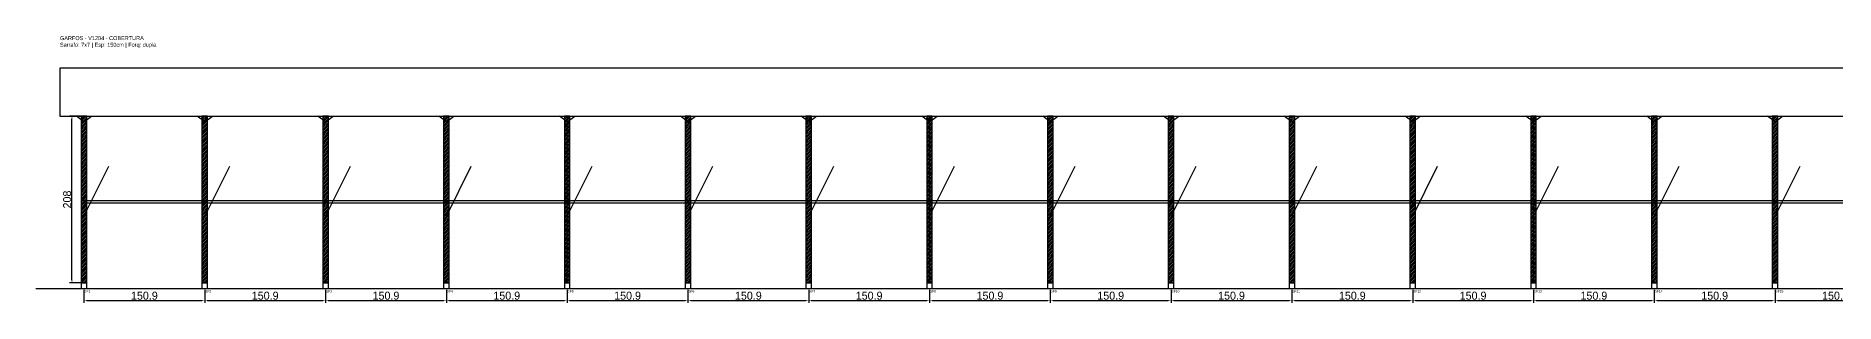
# Model space of a CAD drawing. Header units: metres. Extents: x -30 to 8845, y -25 to 308.
# Drawn here: x -30 to 2218, y -25 to 308 of the extents above; entities that cross this region are included whole.
import ezdxf

# ---------------------------------------------------------------- set-up
doc = ezdxf.new("R2010")
doc.units = ezdxf.units.M
for name, color, linetype in [('BARRA_ANCORAGEM', 1, 'Continuous'), ('COTA', 241, 'Continuous'), ('GARFOS OK', 3, 'Continuous'), ('NOME DA VIGA', 6, 'Continuous'), ('SARR_7x7', 40, 'Continuous'), ('TIRAS REESCORAMENTO', 252, 'Continuous'), ('VIGAS', 3, 'Continuous')]:
    doc.layers.add(name, color=color, linetype=linetype)
doc.dimstyles.new('EZ DXF', dxfattribs={"dimtxt": 10, "dimasz": 3.5, "dimexe": 3, "dimexo": 1.5, "dimgap": 1, "dimtad": 1, "dimdec": 1, "dimdsep": 46, "dimcen": 2.5, "dimazin": 3, "dimtfac": 1, "dimtmove": 0, "dimatfit": 3})

msp = doc.modelspace()

# ---------------------------------------------------------------- hatches: boundary and pattern name
at = {"layer": 'COTA'}
h = msp.add_hatch(dxfattribs=at)
h.set_pattern_fill('ANSI31', scale=0.5)
h.paths.add_polyline_path([(26.5, 0), (33.5, 0), (33.5, 208), (26.5, 208)])
h = msp.add_hatch(dxfattribs=at)
h.set_pattern_fill('ANSI31', scale=0.5)
h.paths.add_polyline_path([(177.44, 0), (184.44, 0), (184.44, 208), (177.44, 208)])
h = msp.add_hatch(dxfattribs=at)
h.set_pattern_fill('ANSI31', scale=0.5)
h.paths.add_polyline_path([(328.38, 0), (335.38, 0), (335.38, 208), (328.38, 208)])
h = msp.add_hatch(dxfattribs=at)
h.set_pattern_fill('ANSI31', scale=0.5)
h.paths.add_polyline_path([(479.32, 0), (486.32, 0), (486.32, 208), (479.32, 208)])
h = msp.add_hatch(dxfattribs=at)
h.set_pattern_fill('ANSI31', scale=0.5)
h.paths.add_polyline_path([(630.27, 0), (637.27, 0), (637.27, 208), (630.27, 208)])
h = msp.add_hatch(dxfattribs=at)
h.set_pattern_fill('ANSI31', scale=0.5)
h.paths.add_polyline_path([(781.21, 0), (788.21, 0), (788.21, 208), (781.21, 208)])
h = msp.add_hatch(dxfattribs=at)
h.set_pattern_fill('ANSI31', scale=0.5)
h.paths.add_polyline_path([(932.15, 0), (939.15, 0), (939.15, 208), (932.15, 208)])
h = msp.add_hatch(dxfattribs=at)
h.set_pattern_fill('ANSI31', scale=0.5)
h.paths.add_polyline_path([(1083.09, 0), (1090.09, 0), (1090.09, 208), (1083.09, 208)])
h = msp.add_hatch(dxfattribs=at)
h.set_pattern_fill('ANSI31', scale=0.5)
h.paths.add_polyline_path([(1234.03, 0), (1241.03, 0), (1241.03, 208), (1234.03, 208)])
h = msp.add_hatch(dxfattribs=at)
h.set_pattern_fill('ANSI31', scale=0.5)
h.paths.add_polyline_path([(1384.97, 0), (1391.97, 0), (1391.97, 208), (1384.97, 208)])
h = msp.add_hatch(dxfattribs=at)
h.set_pattern_fill('ANSI31', scale=0.5)
h.paths.add_polyline_path([(1535.92, 0), (1542.92, 0), (1542.92, 208), (1535.92, 208)])
h = msp.add_hatch(dxfattribs=at)
h.set_pattern_fill('ANSI31', scale=0.5)
h.paths.add_polyline_path([(1686.86, 0), (1693.86, 0), (1693.86, 208), (1686.86, 208)])
h = msp.add_hatch(dxfattribs=at)
h.set_pattern_fill('ANSI31', scale=0.5)
h.paths.add_polyline_path([(1837.8, 0), (1844.8, 0), (1844.8, 208), (1837.8, 208)])
h = msp.add_hatch(dxfattribs=at)
h.set_pattern_fill('ANSI31', scale=0.5)
h.paths.add_polyline_path([(1988.74, 0), (1995.74, 0), (1995.74, 208), (1988.74, 208)])
h = msp.add_hatch(dxfattribs=at)
h.set_pattern_fill('ANSI31', scale=0.5)
h.paths.add_polyline_path([(2139.68, 0), (2146.68, 0), (2146.68, 208), (2139.68, 208)])

# ---------------------------------------------------------------- linework, layer by layer
at = {"layer": 'BARRA_ANCORAGEM'}
for p, q in [((30, 83.2), (61.2, 145.6)), ((180.94, 83.2), (212.14, 145.6)), ((331.88, 83.2), (363.08, 145.6)), ((482.82, 83.2), (514.02, 145.6)), ((633.77, 83.2), (664.97, 145.6)), ((784.71, 83.2), (815.91, 145.6)), ((935.65, 83.2), (966.85, 145.6)), ((1086.59, 83.2), (1117.79, 145.6)), ((1237.53, 83.2), (1268.73, 145.6)), ((1388.47, 83.2), (1419.67, 145.6)), ((1539.42, 83.2), (1570.62, 145.6)), ((1690.36, 83.2), (1721.56, 145.6)), ((1841.3, 83.2), (1872.5, 145.6)), ((1992.24, 83.2), (2023.44, 145.6)), ((2143.18, 83.2), (2174.38, 145.6))]:
    msp.add_line(p, q, dxfattribs=at)
at = {"layer": 'GARFOS OK'}
for p, q in [((30, 201), (20.5, 208)), ((20.5, 208), (39.5, 208)), ((30, 201), (39.5, 208)), ((180.94, 201), (171.44, 208)), ((171.44, 208), (190.44, 208)), ((180.94, 201), (190.44, 208)), ((331.88, 201), (322.38, 208)), ((322.38, 208), (341.38, 208)), ((331.88, 201), (341.38, 208)), ((482.82, 201), (473.32, 208)), ((473.32, 208), (492.32, 208)), ((482.82, 201), (492.32, 208)), ((633.77, 201), (624.27, 208)), ((624.27, 208), (643.27, 208)), ((633.77, 201), (643.27, 208)), ((784.71, 201), (775.21, 208)), ((775.21, 208), (794.21, 208)), ((784.71, 201), (794.21, 208)), ((935.65, 201), (926.15, 208)), ((926.15, 208), (945.15, 208)), ((935.65, 201), (945.15, 208)), ((1086.59, 201), (1077.09, 208)), ((1077.09, 208), (1096.09, 208)), ((1086.59, 201), (1096.09, 208)), ((1237.53, 201), (1228.03, 208)), ((1228.03, 208), (1247.03, 208)), ((1237.53, 201), (1247.03, 208)), ((1388.47, 201), (1378.97, 208)), ((1378.97, 208), (1397.97, 208)), ((1388.47, 201), (1397.97, 208)), ((1539.42, 201), (1529.92, 208)), ((1529.92, 208), (1548.92, 208)), ((1539.42, 201), (1548.92, 208)), ((1690.36, 201), (1680.86, 208)), ((1680.86, 208), (1699.86, 208)), ((1690.36, 201), (1699.86, 208)), ((1841.3, 201), (1831.8, 208)), ((1831.8, 208), (1850.8, 208)), ((1841.3, 201), (1850.8, 208)), ((1992.24, 201), (1982.74, 208)), ((1982.74, 208), (2001.74, 208)), ((1992.24, 201), (2001.74, 208)), ((2143.18, 201), (2133.68, 208)), ((2133.68, 208), (2152.68, 208)), ((2143.18, 201), (2152.68, 208))]:
    msp.add_line(p, q, dxfattribs=at)
at = {"layer": 'GARFOS OK', "linetype": 'CONTINUOUS'}
msp.add_line((-30, -7), (8844.61, -7), dxfattribs=at)
at = {"layer": 'GARFOS OK'}
for points in [[(26.5, 0), (33.5, 0), (33.5, 208), (26.5, 208), (26.5, 0)], [(177.44, 0), (184.44, 0), (184.44, 208), (177.44, 208), (177.44, 0)], [(328.38, 0), (335.38, 0), (335.38, 208), (328.38, 208), (328.38, 0)], [(479.32, 0), (486.32, 0), (486.32, 208), (479.32, 208), (479.32, 0)], [(630.27, 0), (637.27, 0), (637.27, 208), (630.27, 208), (630.27, 0)], [(781.21, 0), (788.21, 0), (788.21, 208), (781.21, 208), (781.21, 0)], [(932.15, 0), (939.15, 0), (939.15, 208), (932.15, 208), (932.15, 0)], [(1083.09, 0), (1090.09, 0), (1090.09, 208), (1083.09, 208), (1083.09, 0)], [(1234.03, 0), (1241.03, 0), (1241.03, 208), (1234.03, 208), (1234.03, 0)], [(1384.97, 0), (1391.97, 0), (1391.97, 208), (1384.97, 208), (1384.97, 0)], [(1535.92, 0), (1542.92, 0), (1542.92, 208), (1535.92, 208), (1535.92, 0)], [(1686.86, 0), (1693.86, 0), (1693.86, 208), (1686.86, 208), (1686.86, 0)], [(1837.8, 0), (1844.8, 0), (1844.8, 208), (1837.8, 208), (1837.8, 0)], [(1988.74, 0), (1995.74, 0), (1995.74, 208), (1988.74, 208), (1988.74, 0)], [(2139.68, 0), (2146.68, 0), (2146.68, 208), (2139.68, 208), (2139.68, 0)]]:
    msp.add_lwpolyline(points, dxfattribs=at)
at = {"layer": 'SARR_7x7'}
for points in [[(26.5, -7), (33.5, -7), (33.5, 0), (26.5, 0), (26.5, -7)], [(177.44, -7), (184.44, -7), (184.44, 0), (177.44, 0), (177.44, -7)], [(328.38, -7), (335.38, -7), (335.38, 0), (328.38, 0), (328.38, -7)], [(479.32, -7), (486.32, -7), (486.32, 0), (479.32, 0), (479.32, -7)], [(630.27, -7), (637.27, -7), (637.27, 0), (630.27, 0), (630.27, -7)], [(781.21, -7), (788.21, -7), (788.21, 0), (781.21, 0), (781.21, -7)], [(932.15, -7), (939.15, -7), (939.15, 0), (932.15, 0), (932.15, -7)], [(1083.09, -7), (1090.09, -7), (1090.09, 0), (1083.09, 0), (1083.09, -7)], [(1234.03, -7), (1241.03, -7), (1241.03, 0), (1234.03, 0), (1234.03, -7)], [(1384.97, -7), (1391.97, -7), (1391.97, 0), (1384.97, 0), (1384.97, -7)], [(1535.92, -7), (1542.92, -7), (1542.92, 0), (1535.92, 0), (1535.92, -7)], [(1686.86, -7), (1693.86, -7), (1693.86, 0), (1686.86, 0), (1686.86, -7)], [(1837.8, -7), (1844.8, -7), (1844.8, 0), (1837.8, 0), (1837.8, -7)], [(1988.74, -7), (1995.74, -7), (1995.74, 0), (1988.74, 0), (1988.74, -7)], [(2139.68, -7), (2146.68, -7), (2146.68, 0), (2139.68, 0), (2139.68, -7)]]:
    msp.add_lwpolyline(points, dxfattribs=at)
at = {"layer": 'TIRAS REESCORAMENTO'}
for points in [[(30, 100), (180.94, 100), (180.94, 102.5), (30, 102.5), (30, 100)], [(180.94, 100), (331.88, 100), (331.88, 102.5), (180.94, 102.5), (180.94, 100)], [(331.88, 100), (482.82, 100), (482.82, 102.5), (331.88, 102.5), (331.88, 100)], [(482.82, 100), (633.77, 100), (633.77, 102.5), (482.82, 102.5), (482.82, 100)], [(633.77, 100), (784.71, 100), (784.71, 102.5), (633.77, 102.5), (633.77, 100)], [(784.71, 100), (935.65, 100), (935.65, 102.5), (784.71, 102.5), (784.71, 100)], [(935.65, 100), (1086.59, 100), (1086.59, 102.5), (935.65, 102.5), (935.65, 100)], [(1086.59, 100), (1237.53, 100), (1237.53, 102.5), (1086.59, 102.5), (1086.59, 100)], [(1237.53, 100), (1388.47, 100), (1388.47, 102.5), (1237.53, 102.5), (1237.53, 100)], [(1388.47, 100), (1539.42, 100), (1539.42, 102.5), (1388.47, 102.5), (1388.47, 100)], [(1539.42, 100), (1690.36, 100), (1690.36, 102.5), (1539.42, 102.5), (1539.42, 100)], [(1690.36, 100), (1841.3, 100), (1841.3, 102.5), (1690.36, 102.5), (1690.36, 100)], [(1841.3, 100), (1992.24, 100), (1992.24, 102.5), (1841.3, 102.5), (1841.3, 100)], [(1992.24, 100), (2143.18, 100), (2143.18, 102.5), (1992.24, 102.5), (1992.24, 100)], [(2143.18, 100), (2294.12, 100), (2294.12, 102.5), (2143.18, 102.5), (2143.18, 100)]]:
    msp.add_lwpolyline(points, dxfattribs=at)
at = {"layer": 'VIGAS'}
msp.add_lwpolyline([(0, 208), (8814.61, 208), (8814.61, 268), (0, 268), (0, 208)], dxfattribs=at)

# ---------------------------------------------------------------- texts
at = {"layer": 'NOME DA VIGA'}
for s, p in [('GF1', (30, -12)), ('GF2', (180.94, -12)), ('GF3', (331.88, -12)), ('GF4', (482.82, -12)), ('GF5', (633.77, -12)), ('GF6', (784.71, -12)), ('GF7', (935.65, -12)), ('GF8', (1086.59, -12)), ('GF9', (1237.53, -12)), ('GF10', (1388.47, -12)), ('GF11', (1539.42, -12)), ('GF12', (1690.36, -12)), ('GF13', (1841.3, -12)), ('GF14', (1992.24, -12)), ('GF15', (2143.18, -12))]:
    msp.add_text(s, height=3, dxfattribs=at).set_placement(p)
at = {"layer": 'NOME DA VIGA', "insert": (0, 293), "char_height": 5, "attachment_point": 7}
msp.add_mtext('GARFOS - V1204 - COBERTURA\\PSarrafo: 7x7 | Esp: 150cm | Forq: dupla', dxfattribs=at)

# ---------------------------------------------------------------- dimensions: what is measured, and where the dimension line sits
at = {"layer": 'COTA'}
msp.add_linear_dim(base=(15, 0), p1=(30, 0), p2=(30, 208), angle=90, dimstyle='EZ DXF', dxfattribs=at).render()
for base, p1, p2 in [((30, -22), (30, -7), (180.94, -7)), ((180.94, -22), (180.94, -7), (331.88, -7)), ((331.88, -22), (331.88, -7), (482.82, -7)), ((482.8246, -22), (482.8246, -7), (633.7661, -7)), ((633.77, -22), (633.77, -7), (784.71, -7)), ((784.71, -22), (784.71, -7), (935.65, -7)), ((935.65, -22), (935.65, -7), (1086.59, -7)), ((1086.59, -22), (1086.59, -7), (1237.53, -7)), ((1237.53, -22), (1237.53, -7), (1388.47, -7)), ((1388.4737, -22), (1388.4737, -7), (1539.4153, -7)), ((1539.42, -22), (1539.42, -7), (1690.36, -7)), ((1690.36, -22), (1690.36, -7), (1841.3, -7)), ((1841.3, -22), (1841.3, -7), (1992.24, -7)), ((1992.24, -22), (1992.24, -7), (2143.18, -7)), ((2143.18, -22), (2143.18, -7), (2294.12, -7))]:
    msp.add_linear_dim(base=base, p1=p1, p2=p2, dimstyle='EZ DXF', dxfattribs=at).render()

doc.saveas('drawing.dxf')
